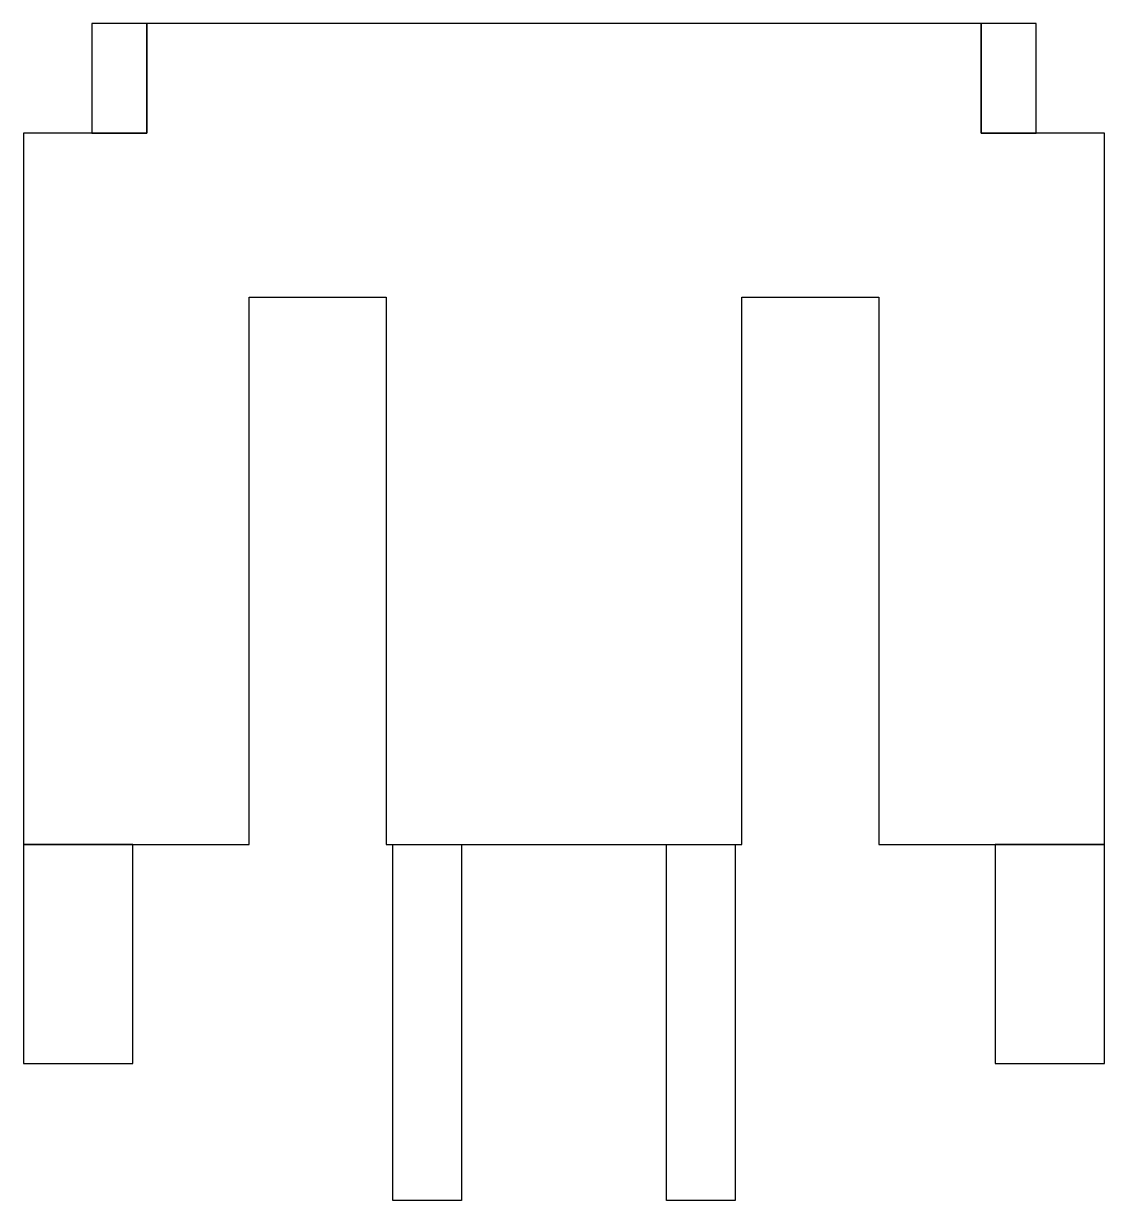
# Model space of a CAD drawing. Header units: millimetres. Extents: x -3.95 to 3.95, y -2.6 to 6.
import ezdxf

# ---------------------------------------------------------------- set-up
doc = ezdxf.new("R2010")
doc.units = ezdxf.units.MM
doc.layers.get('0').update_dxf_attribs({"linetype": 'CONTINUOUS'})

msp = doc.modelspace()

# ---------------------------------------------------------------- linework, layer by layer
for p, q in [((-3.05, 6), (-3.45, 6)), ((-3.45, 6), (-3.45, 5.2)), ((3.05, 6), (-3.05, 6)), ((-3.05, 6), (-3.05, 5.2)), ((-3.05, 5.2), (-3.05, 6)), ((3.05, 5.2), (3.05, 6)), ((3.05, 6), (3.05, 5.2)), ((3.45, 6), (3.05, 6)), ((3.45, 5.2), (3.45, 6)), ((-3.05, 5.2), (-3.95, 5.2)), ((-3.95, 5.2), (-3.95, 0)), ((-3.45, 5.2), (-3.05, 5.2)), ((3.95, 5.2), (3.05, 5.2)), ((3.05, 5.2), (3.45, 5.2)), ((3.95, 0), (3.95, 5.2)), ((-2.3, 4), (-1.3, 4)), ((-2.3, 0), (-2.3, 4)), ((-1.3, 4), (-1.3, 0)), ((1.3, 0), (1.3, 4)), ((1.3, 4), (2.3, 4)), ((2.3, 4), (2.3, 0)), ((-3.95, 0), (-2.3, 0)), ((-3.15, 0), (-3.95, 0)), ((-3.95, 0), (-3.95, -1.6)), ((-3.15, -1.6), (-3.15, 0)), ((-1.3, 0), (1.3, 0)), ((2.3, 0), (3.95, 0)), ((3.95, 0), (3.15, 0)), ((3.15, 0), (3.15, -1.6)), ((3.95, -1.6), (3.95, 0)), ((-3.95, -1.6), (-3.15, -1.6)), ((3.15, -1.6), (3.95, -1.6))]:
    msp.add_line(p, q)
for points in [[(-1.25, -2.6), (-1.25, -0.6), (-1.25, -0.5), (-1.25, 0), (-0.75, 0), (-0.75, -0.5), (-0.75, -0.6), (-0.75, -2.6)], [(0.75, -2.6), (0.75, -0.6), (0.75, -0.5), (0.75, 0), (1.25, 0), (1.25, -0.5), (1.25, -0.6), (1.25, -2.6)]]:
    msp.add_lwpolyline(points, close=True)

doc.saveas('drawing.dxf')
